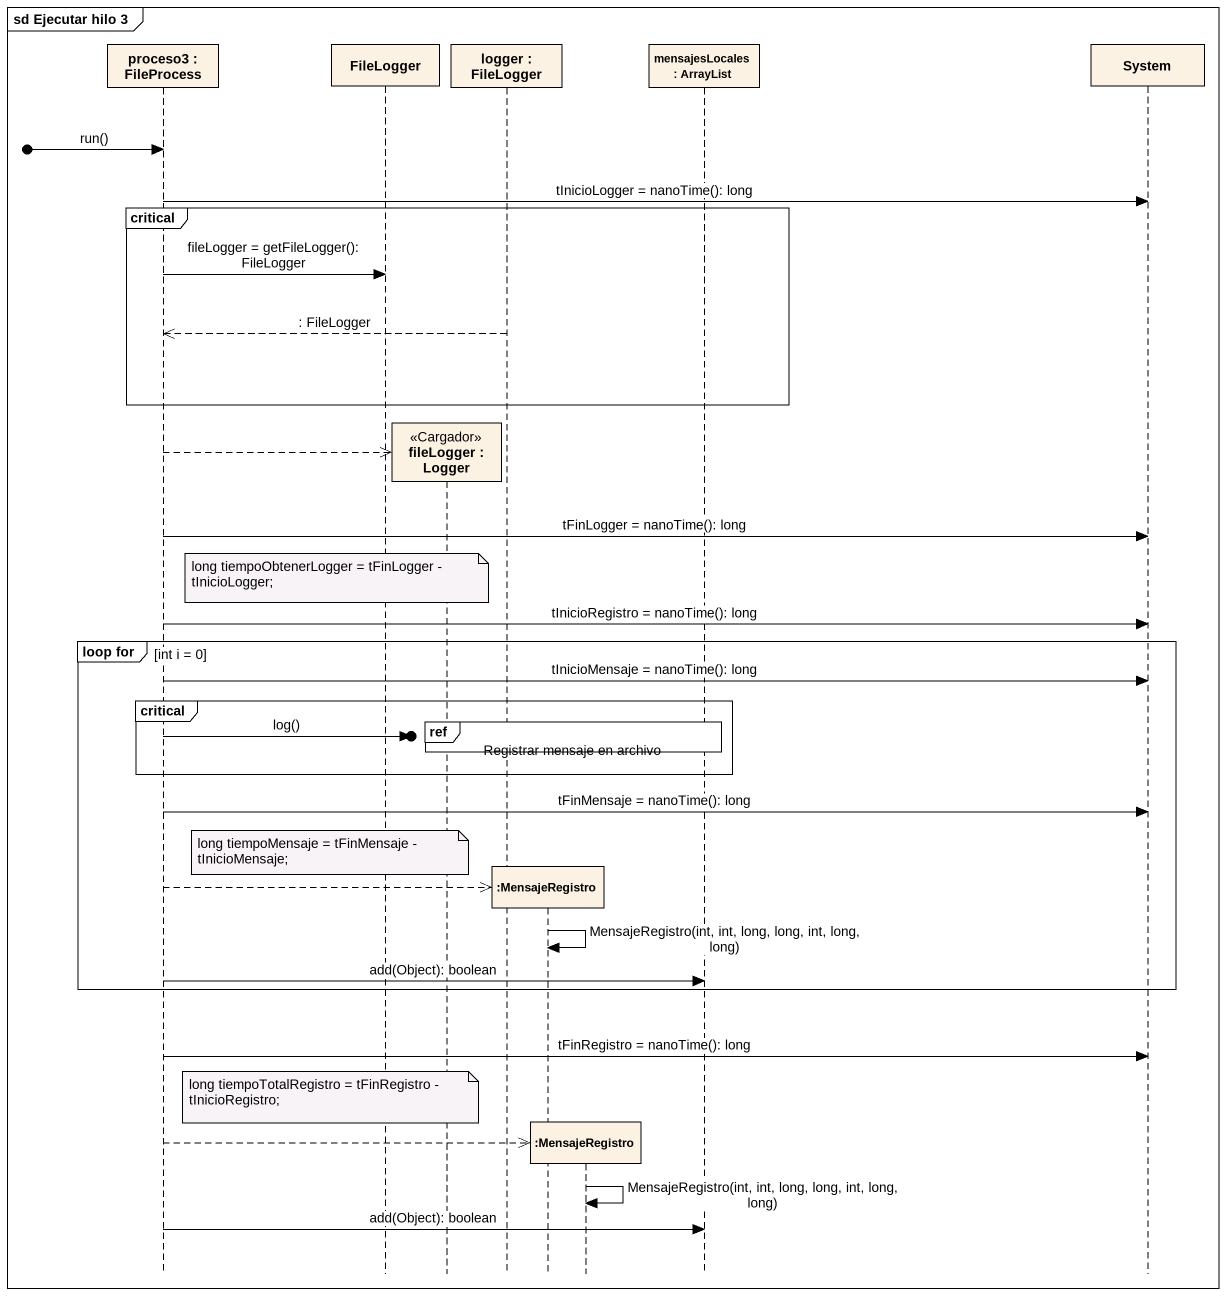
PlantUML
@startuml
mainframe sd Ejecutar hilo 3
hide footbox
participant "proceso3 : FileProcess" as proceso3
participant FileLogger
participant "fileLogger : Logger" as fileLogger <<Cargador>>
participant "logger : FileLogger" as logger
participant ":MensajeRegistro" as MensajeRegistro
participant ":MensajeRegistro" as MensajeRegistro_2
participant "mensajesLocales : ArrayList" as mensajesLocales
participant System

[o-> proceso3 : run()
proceso3 -> System : tInicioLogger = nanoTime(): long
critical
  proceso3 -> FileLogger : fileLogger = getFileLogger(): FileLogger
  logger -->> proceso3 : : FileLogger
end
proceso3 -->> fileLogger **
proceso3 -> System : tFinLogger = nanoTime(): long
note over FileLogger : long tiempoObtenerLogger = tFinLogger - tInicioLogger;
proceso3 -> System : tInicioRegistro = nanoTime(): long
group loop for [int i = 0]
  proceso3 -> System : tInicioMensaje = nanoTime(): long
  critical
    ref over fileLogger, logger, MensajeRegistro, MensajeRegistro_2, mensajesLocales : Registrar mensaje en archivo
    proceso3 ->o] : log()
  end
  proceso3 -> System : tFinMensaje = nanoTime(): long
  note over FileLogger : long tiempoMensaje = tFinMensaje - tInicioMensaje;
  proceso3 -->> MensajeRegistro **
  MensajeRegistro -> MensajeRegistro : MensajeRegistro(int, int, long, long, int, long, long)
  proceso3 -> mensajesLocales : add(Object): boolean
end
proceso3 -> System : tFinRegistro = nanoTime(): long
note over FileLogger : long tiempoTotalRegistro = tFinRegistro - tInicioRegistro;
proceso3 -->> MensajeRegistro_2 **
MensajeRegistro_2 -> MensajeRegistro_2 : MensajeRegistro(int, int, long, long, int, long, long)
proceso3 -> mensajesLocales : add(Object): boolean
@enduml
